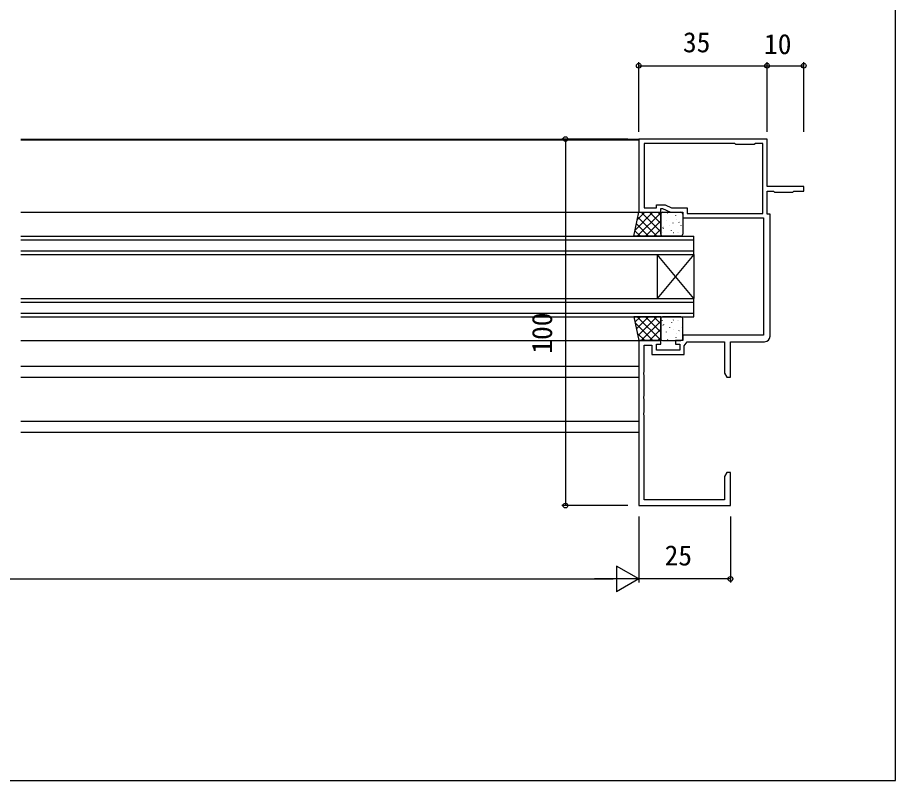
# Model space of a CAD drawing. Units: millimetres, scale not verified. Extents: x -437 to 438, y -344 to 341.
# Drawn here: x 198.9 to 438.3, y -343.7 to -135.6 of the extents above; entities that cross this region are included whole.
import ezdxf
from ezdxf.enums import TextEntityAlignment as Align

# ---------------------------------------------------------------- set-up
doc = ezdxf.new("R2010")
doc.units = ezdxf.units.MM
doc.header["$LTSCALE"] = 2
for name, color, linetype in [('0-2_YKK_11', 7, 'Continuous'), ('0-3_YKK_12', 2, 'Continuous'), ('0-4_YKK_13', 4, 'Continuous'), ('0-6_YKK_D', 6, 'Continuous'), ('0-7_YKK_ZWAK', 7, 'Continuous')]:
    doc.layers.add(name, color=color, linetype=linetype)
doc.styles.add('ＭＳ ゴシック', font='')
doc.styles.get('ＭＳ ゴシック').set_extended_font_data('MS Gothic')

msp = doc.modelspace()

# ---------------------------------------------------------------- linework, layer by layer
at = {"layer": '0-2_YKK_11'}
for points in [[(404.1, -222.502), (404.1, -189.202), (403.3, -189.202), (403.3, -182.902), (405, -182.902), (405.3, -183.202), (410.3, -183.202), (410.6, -182.902), (413.3, -182.902), (413.3, -181.702), (403.3, -181.702), (403.3, -168.702), (368.3, -168.702), (368.3, -188.702), (374.3, -188.702), (374.3, -187.702), (374.8, -187.702), (376.945, -188.702), (380.3, -188.702), (380.3, -190.202), (402.3, -190.202), (402.3, -222.202), (380.3, -222.202), (380.3, -223.702), (378.3, -223.702), (378.3, -224.702), (379.5, -224.702), (379.5, -226.302), (373.1, -226.302), (373.1, -224.702), (374.3, -224.702), (374.3, -223.702), (368.3, -223.702)], [(368.3, -223.702), (368.3, -268.702), (393.3, -268.702), (393.3, -259.702), (392.33, -259.702), (391.7, -260.793), (391.7, -267.102), (369.8, -267.102), (369.8, -244.16), (369.68, -243.977), (369.68, -243.427), (369.8, -243.243), (369.8, -239.66), (369.68, -239.477), (369.68, -238.927), (369.8, -238.743), (369.8, -233.16), (369.68, -232.977), (369.68, -232.427), (369.8, -232.243), (369.8, -224.902), (371.9, -224.902), (371.9, -227.502), (380.7, -227.502), (380.7, -225.144), (381.5, -224.002), (391.7, -224.002), (391.7, -232.61), (392.33, -233.702), (393.3, -233.702), (393.3, -224.002), (402.6, -224.002)]]:
    msp.add_lwpolyline(points, dxfattribs=at)
msp.add_lwpolyline([(394.5, -169.902), (369.8, -169.902), (369.8, -187.502), (373.1, -187.502), (373.1, -186.702), (375.495, -186.702), (377.211, -187.502), (381.5, -187.502), (381.5, -189.002), (402.1, -189.002), (402.1, -169.902), (400.1, -169.902), (399.8, -170.202), (394.8, -170.202)], close=True, dxfattribs=at)
msp.add_arc((402.6, -222.502), 1.5, 270, 0, dxfattribs=at)
at = {"layer": '0-3_YKK_12'}
for p, q in [((199.8, -168.702), (368.3, -168.702)), ((199.8, -168.902), (368.3, -168.902)), ((199.8, -188.702), (368.3, -188.702)), ((199.8, -195.202), (383.297, -195.202)), ((199.8, -196.202), (383.297, -196.202)), ((383.297, -200.202), (383.297, -195.202)), ((199.8, -199.202), (383.297, -199.202)), ((199.8, -200.202), (383.297, -200.202)), ((383.297, -200.202), (373.297, -212.202)), ((383.297, -212.202), (373.297, -200.202)), ((373.306, -200.202), (373.306, -212.202)), ((383.297, -200.202), (383.297, -212.202)), ((199.8, -212.202), (383.297, -212.202)), ((383.297, -217.202), (383.297, -212.202)), ((199.8, -213.202), (383.297, -213.202)), ((199.8, -216.202), (383.297, -216.202)), ((199.8, -217.202), (383.297, -217.202)), ((199.8, -223.702), (368.3, -223.702)), ((199.8, -230.702), (368.3, -230.702)), ((199.8, -233.702), (368.3, -233.702)), ((199.8, -245.702), (368.3, -245.702)), ((199.8, -248.702), (368.3, -248.702))]:
    msp.add_line(p, q, dxfattribs=at)
at = {"layer": '0-4_YKK_13'}
for p, q in [((367.3, -193.555), (372.153, -188.702)), ((367.883, -190.727), (369.908, -188.702)), ((367.898, -195.202), (374.3, -188.8)), ((368.966, -188.702), (374.3, -194.036)), ((371.211, -188.702), (374.3, -191.791)), ((373.456, -188.702), (374.3, -189.546)), ((374.8, -188.702), (379.8, -188.702)), ((376.199, -188.978), (376.175, -188.934)), ((368.03, -190.011), (373.221, -195.202)), ((370.143, -195.202), (374.3, -191.045)), ((374.3, -194.702), (374.3, -189.202)), ((374.517, -190.381), (374.509, -190.374)), ((375.766, -191.054), (375.742, -191.01)), ((378.39, -189.621), (378.366, -189.577)), ((378.704, -190.536), (378.697, -190.53)), ((379.281, -191.447), (379.193, -191.4)), ((380.28, -190.212), (380.256, -190.168)), ((380.3, -189.202), (380.3, -194.702)), ((367.263, -193.734), (368.73, -195.202)), ((367.647, -191.873), (370.976, -195.202)), ((372.388, -195.202), (374.3, -193.29)), ((374.905, -192.83), (374.817, -192.783)), ((375.032, -193.079), (375.008, -193.035)), ((376.684, -192.322), (376.677, -192.316)), ((377.224, -193.722), (377.2, -193.678)), ((377.656, -191.646), (377.632, -191.602)), ((379.848, -192.289), (379.824, -192.245)), ((374.6, -195.156), (374.576, -195.112)), ((374.702, -194.141), (374.694, -194.135)), ((379.8, -195.202), (374.8, -195.202)), ((377.757, -194.337), (377.668, -194.29)), ((378.889, -194.297), (378.882, -194.29)), ((379.114, -194.313), (379.09, -194.269)), ((367.263, -218.669), (368.73, -217.202)), ((367.647, -220.53), (370.976, -217.202)), ((367.898, -217.202), (374.3, -223.603)), ((368.03, -222.392), (373.221, -217.202)), ((370.143, -217.202), (374.3, -221.358)), ((372.388, -217.202), (374.3, -219.113)), ((374.3, -217.702), (374.3, -223.202)), ((374.6, -217.248), (374.576, -217.291)), ((379.8, -217.202), (374.8, -217.202)), ((380.3, -223.202), (380.3, -217.702)), ((367.3, -218.848), (372.153, -223.702)), ((368.966, -223.702), (374.3, -218.367)), ((374.702, -218.262), (374.694, -218.268)), ((374.905, -219.573), (374.817, -219.62)), ((375.032, -219.324), (375.008, -219.368)), ((376.684, -220.081), (376.677, -220.088)), ((377.224, -218.681), (377.2, -218.725)), ((377.757, -218.066), (377.668, -218.113)), ((378.889, -218.106), (378.882, -218.113)), ((379.114, -218.09), (379.09, -218.134)), ((379.848, -220.115), (379.824, -220.158)), ((367.883, -221.676), (369.908, -223.702)), ((371.211, -223.702), (374.3, -220.612)), ((374.517, -222.022), (374.509, -222.029)), ((375.766, -221.349), (375.742, -221.393)), ((377.656, -220.758), (377.632, -220.801)), ((378.704, -221.867), (378.697, -221.873)), ((379.281, -220.956), (379.193, -221.003)), ((380.28, -222.191), (380.256, -222.235)), ((373.456, -223.702), (374.3, -222.857)), ((374.8, -223.702), (379.8, -223.702)), ((376.199, -223.425), (376.175, -223.469)), ((378.39, -222.782), (378.366, -222.826))]:
    msp.add_line(p, q, dxfattribs=at)
for points in [[(366.961, -195.202), (368.3, -188.702), (374.3, -188.702), (374.3, -195.202)], [(366.961, -217.202), (368.3, -223.702), (374.3, -223.702), (374.3, -217.202)]]:
    msp.add_lwpolyline(points, close=True, dxfattribs=at)
for centre, start, end in [((374.8, -189.202), 90, 180), ((379.8, -189.202), 0, 90), ((374.8, -194.702), 180, 270), ((379.8, -194.702), 270, 0), ((374.8, -217.702), 90, 180), ((379.8, -217.702), 0, 90), ((374.8, -223.202), 180, 270), ((379.8, -223.202), 270, 0)]:
    msp.add_arc(centre, 0.5, start, end, dxfattribs=at)
at = {"layer": '0-6_YKK_D'}
for p, q in [((368.3, -166.702), (368.3, -147.702)), ((403.3, -166.702), (403.3, -147.702)), ((403.3, -166.702), (403.3, -147.702)), ((413.3, -166.702), (413.3, -147.702)), ((368.3, -148.702), (403.3, -148.702)), ((403.3, -148.702), (413.3, -148.702)), ((365.3, -168.702), (347.3, -168.702)), ((348.3, -168.702), (348.3, -268.702)), ((365.3, -268.702), (347.3, -268.702)), ((368.3, -271.702), (368.3, -289.702)), ((368.3, -271.702), (368.3, -289.702)), ((393.3, -271.702), (393.3, -289.702)), ((368.3, -288.702), (362.238, -285.202)), ((362.238, -285.202), (362.238, -292.202)), ((35.3, -288.702), (361.3, -288.702)), ((368.3, -288.702), (356.176, -288.702)), ((368.3, -288.702), (362.238, -292.202)), ((393.3, -288.702), (368.3, -288.702))]:
    msp.add_line(p, q, dxfattribs=at)
for centre in [(368.3, -148.702), (403.3, -148.702), (403.3, -148.702), (413.3, -148.702), (348.3, -168.702), (348.3, -268.702), (393.3, -288.702)]:
    msp.add_circle(centre, 0.637, dxfattribs=at)
at = {"layer": '0-7_YKK_ZWAK'}
msp.add_lwpolyline([(-436.7, -343.7), (438.3, -343.7), (438.3, 306.3)], dxfattribs=at)

# ---------------------------------------------------------------- texts
at = {"layer": '0-6_YKK_D', "style": 'ＭＳ ゴシック'}
for s, p in [('35', (380.345, -146.702)), ('10', (402.462, -147.202)), ('25', (375.345, -286.702))]:
    msp.add_text(s, height=5.499, dxfattribs=at).set_placement(p, align=Align.BOTTOM_LEFT)
msp.add_text('100', height=5.499, rotation=90, dxfattribs=at).set_placement((346.3, -227.267), align=Align.BOTTOM_LEFT)

doc.saveas('drawing.dxf')
